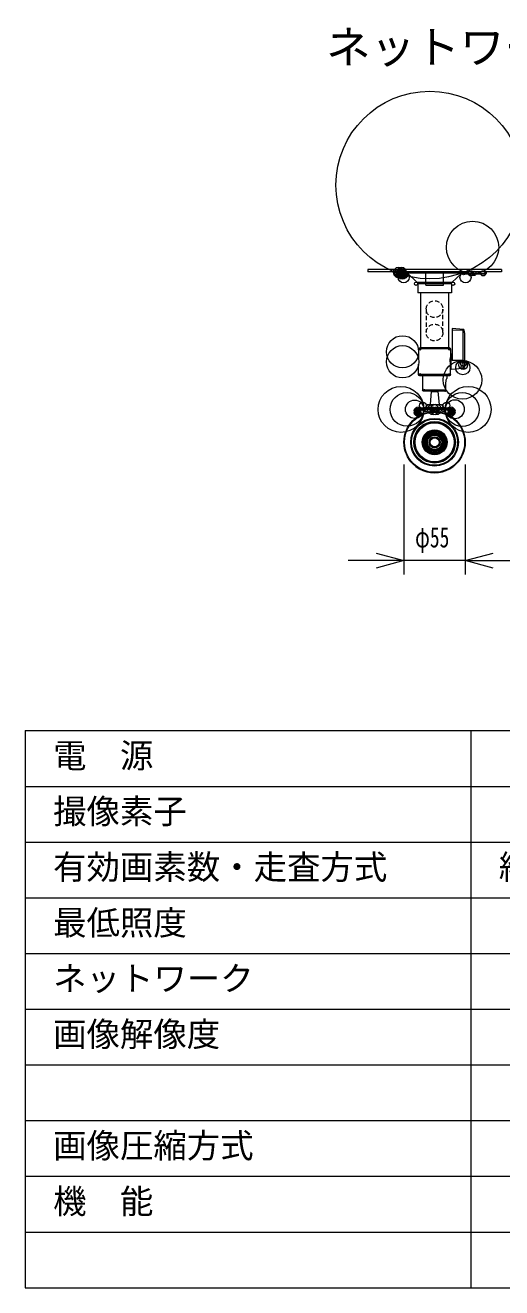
# Model space of a CAD drawing. Units: millimetres, scale not verified. Extents: x -62 to 63, y -57 to 57.
# Drawn here: x -62.5 to -19.7, y -56.5 to 56.8 of the extents above; entities that cross this region are included whole.
import ezdxf
from ezdxf.enums import TextEntityAlignment as Align

# ---------------------------------------------------------------- set-up
doc = ezdxf.new("R2010")
doc.units = ezdxf.units.MM
doc.header["$LTSCALE"] = 0.125
doc.linetypes.add('USER1', pattern=[4.7625, 3.175, -1.5875])
doc.linetypes.add('USER2', pattern=[31.75, 15.875, -3.175, 3.175, -3.175, 3.175, -3.175])
for name, color, linetype, lineweight in [('0-0_0', 7, 'Continuous', 20), ('0-2_WAKU', 1, 'Continuous', 18), ('0-4_SUNPO', 3, 'Continuous', 18), ('0-5_GAIKEI', 1, 'Continuous', 18)]:
    doc.layers.add(name, color=color, linetype=linetype, lineweight=lineweight)
doc.layers.add('0-1_MOJI1', color=7, linetype='Continuous')
doc.styles.add('ＭＳ ゴシック', font='')
doc.styles.get('ＭＳ ゴシック').set_extended_font_data('MS Gothic')

# ---------------------------------------------------------------- blocks, each defined once
blk = doc.blocks.new('_Open30')
at = {"layer": '0-0_0'}
blk.add_line((0, 0), (-1, 0), dxfattribs=at)
blk.add_lwpolyline([(-1, 0.26795), (0, 0), (-1, -0.26795)], dxfattribs=at)
blk = doc.blocks.new('D3')
at = {"layer": '0-4_SUNPO'}
for p, q in [((164.9874, 330.8808), (164.9874, 321.0133)), ((170.4874, 330.8808), (170.4874, 321.0133)), ((162.4874, 322.2633), (159.9874, 322.2633)), ((170.4874, 322.2633), (164.9874, 322.2633)), ((172.9874, 322.2633), (175.4874, 322.2633))]:
    blk.add_line(p, q, dxfattribs=at)
at = {"layer": '0-4_SUNPO', "xscale": 2.5, "yscale": 2.5}
blk.add_blockref('_Open30', (164.9874, 322.2633), dxfattribs=at)
at = {"layer": '0-4_SUNPO', "xscale": 2.5, "yscale": 2.5, "rotation": 180}
blk.add_blockref('_Open30', (170.4874, 322.2633), dxfattribs=at)
at = {"layer": '0-4_SUNPO', "color": 7, "style": 'ＭＳ ゴシック', "width": 0.7}
blk.add_text('φ55', height=1.833, dxfattribs=at).set_placement((165.9874, 322.8883), align=Align.BOTTOM_LEFT)

msp = doc.modelspace()

# ---------------------------------------------------------------- linework, layer by layer
at = {"layer": '0-2_WAKU', "color": 4}
for p, q in [((-62.4976, -6.5009), (-62.4976, -56.5009)), ((-62.4976, -6.5009), (62.5024, -6.5009)), ((-22.4976, -6.5009), (-22.4976, -56.5009)), ((-62.4976, -56.5009), (62.5024, -56.5009))]:
    msp.add_line(p, q, dxfattribs=at)
at = {"layer": '0-2_WAKU'}
for p, q in [((-62.4976, -11.5009), (62.5024, -11.5009)), ((-62.4976, -16.5009), (62.5024, -16.5009)), ((-62.4976, -21.5009), (62.5024, -21.5009)), ((-62.4976, -26.5009), (62.5024, -26.5009)), ((-62.4976, -31.5009), (62.5024, -31.5009)), ((-62.4976, -36.5009), (62.5024, -36.5009)), ((-62.4976, -41.5009), (62.5024, -41.5009)), ((-62.4976, -46.5009), (62.5024, -46.5009)), ((-62.4976, -51.5009), (62.5024, -51.5009))]:
    msp.add_line(p, q, dxfattribs=at)
at = {"layer": '0-5_GAIKEI', "color": 7}
for p, q in [((-31.7603, 34.8749), (-31.7603, 34.6749)), ((-19.7603, 34.8749), (-31.7603, 34.8749)), ((-19.7603, 34.6749), (-31.7603, 34.6749)), ((-27.3173, 33.7194), (-28.1951, 34.5402)), ((-24.2033, 33.7194), (-23.3255, 34.5402)), ((-19.7603, 34.8749), (-19.7603, 34.6749)), ((-27.2697, 33.6098), (-27.2697, 32.7749)), ((-24.2508, 33.6098), (-24.2508, 32.7749)), ((-24.2508, 32.7749), (-27.2697, 32.7749)), ((-27.0103, 32.7749), (-27.0103, 27.8499)), ((-24.5103, 32.7749), (-24.5103, 27.8499)), ((-24.1803, 29.5962), (-24.1803, 26.7243)), ((-23.174, 29.5081), (-24.1803, 29.5962)), ((-23.0803, 29.1902), (-23.0803, 26.1374)), ((-27.1978, 27.7499), (-27.1978, 27.6374)), ((-27.1978, 27.3624), (-27.1978, 26.7999)), ((-24.4228, 27.8499), (-27.0978, 27.8499)), ((-24.3228, 27.7499), (-24.3228, 26.9749)), ((-24.2803, 25.895), (-24.2803, 27.3049)), ((-27.1978, 25.4499), (-27.1978, 26.3999)), ((-24.3228, 25.4499), (-24.3228, 26.2249)), ((-24.4228, 25.3499), (-27.0978, 25.3499)), ((-26.8478, 25.3499), (-26.8478, 24.0499)), ((-24.6728, 25.3499), (-24.6728, 25.0999)), ((-23.2172, 25.988), (-24.2803, 25.895)), ((-24.8447, 23.9499), (-26.7478, 23.9499)), ((-24.7376, 24.0499), (-24.7376, 24.7299)), ((-25.7954, 22.1676), (-25.725, 22.1676)), ((-25.7177, 22.1672), (-25.725, 22.1676))]:
    msp.add_line(p, q, dxfattribs=at)
at = {"layer": '0-5_GAIKEI'}
for p, q in [((-28.8911, 34.2327), (-29.174, 34.2327)), ((-29.1032, 34.6172), (-29.1014, 34.6139)), ((-29.1014, 34.6749), (-29.1014, 34.6139)), ((-29.1014, 34.6139), (-28.8911, 34.2327)), ((-29.0903, 34.1749), (-28.3699, 34.1749)), ((-28.8221, 34.4327), (-28.9557, 34.6749)), ((-28.439, 34.3749), (-28.7384, 34.3749)), ((-28.5051, 34.6739), (-28.6382, 34.4327)), ((-28.3553, 34.4327), (-28.6382, 34.4327)), ((-28.2657, 34.5952), (-28.3553, 34.4327)), ((-28.2863, 34.2327), (-28.1434, 34.4918)), ((-23.3255, 34.5402), (-28.1951, 34.5402)), ((-21.1831, 34.4749), (-23.3952, 34.4749)), ((-23.2542, 34.5444), (-23.3208, 34.5444)), ((-22.4239, 34.5223), (-23.2584, 34.5223)), ((-23.0195, 34.6681), (-23.0666, 34.6681)), ((-22.4239, 34.6749), (-22.4239, 34.5223)), ((-21.1511, 34.6749), (-21.1624, 34.5223)), ((-21.1332, 34.5212), (-21.1624, 34.5223)), ((-21.1218, 34.6749), (-21.1332, 34.5212)), ((-24.2033, 33.7194), (-27.3173, 33.7194)), ((-24.2508, 33.6098), (-27.2697, 33.6098)), ((-23.2172, 29.4199), (-23.2172, 25.988)), ((-24.3228, 27.7499), (-27.1978, 27.7499)), ((-24.1803, 27.2962), (-24.2803, 27.3049)), ((-24.3253, 26.9649), (-24.3228, 26.9749)), ((-24.3253, 26.9649), (-24.2803, 26.9649)), ((-24.3253, 26.2349), (-24.2803, 26.2349)), ((-24.3253, 26.2349), (-24.3228, 26.2249)), ((-23.2172, 26.7092), (-24.1803, 26.7243)), ((-24.3228, 25.4499), (-27.1978, 25.4499)), ((-24.7376, 24.0499), (-26.8478, 24.0499)), ((-26.0603, 23.9425), (-26.1603, 22.7749)), ((-26.0603, 23.9425), (-26.0755, 23.9499)), ((-26.0603, 23.9425), (-25.4603, 23.9425)), ((-25.4603, 23.9425), (-25.445, 23.9499)), ((-25.4603, 23.9425), (-25.3603, 22.7749)), ((-26.3853, 22.7749), (-26.5709, 22.505)), ((-26.3853, 22.7749), (-25.1353, 22.7749)), ((-25.1353, 22.7749), (-24.9497, 22.505)), ((-27.5603, 21.9249), (-27.5603, 22.3249)), ((-23.9603, 22.3249), (-27.5603, 22.3249)), ((-26.8021, 21.9249), (-27.5603, 21.9249)), ((-27.5224, 21.9249), (-27.5224, 22.3249)), ((-24.0103, 22.3749), (-27.5103, 22.3749)), ((-26.9168, 21.8749), (-27.5103, 21.8749)), ((-27.5079, 21.9249), (-27.5079, 22.3249)), ((-27.2741, 21.9249), (-27.2741, 22.3249)), ((-27.2659, 21.9249), (-27.2659, 22.3249)), ((-27.2603, 21.8749), (-27.2603, 21.8249)), ((-27.2603, 21.8249), (-27.019, 21.8249)), ((-27.2254, 21.875), (-27.2241, 21.8749)), ((-26.7467, 21.9469), (-26.7467, 22.3249)), ((-26.718, 21.9578), (-26.718, 22.3249)), ((-26.5709, 22.505), (-24.9497, 22.505)), ((-26.1535, 22.1017), (-26.1535, 22.3249)), ((-26.1274, 22.1053), (-26.1274, 22.3249)), ((-25.3932, 22.3249), (-25.3932, 22.1053)), ((-25.3671, 22.3249), (-25.3671, 22.1017)), ((-24.8025, 21.9578), (-24.8025, 22.3249)), ((-24.7738, 21.9469), (-24.7738, 22.3249)), ((-23.9603, 21.9249), (-24.7184, 21.9249)), ((-24.0103, 21.8749), (-24.6038, 21.8749)), ((-24.5015, 21.8249), (-24.2603, 21.8249)), ((-24.2603, 21.8749), (-24.2603, 21.8249)), ((-24.2547, 21.9249), (-24.2547, 22.3249)), ((-24.2465, 21.9249), (-24.2465, 22.3249)), ((-24.0127, 21.9249), (-24.0127, 22.3249)), ((-23.9981, 21.9249), (-23.9981, 22.3249)), ((-23.9603, 21.9249), (-23.9603, 22.3249)), ((-26.6088, 19.4299), (-26.8091, 19.4299)), ((-26.6088, 19.3299), (-26.8091, 19.3299)), ((-25.9603, 20.0508), (-25.9603, 20.0768)), ((-25.9049, 20.0648), (-25.9049, 20.0836)), ((-25.6157, 20.0648), (-25.6157, 20.0836)), ((-25.5603, 20.0508), (-25.5603, 20.0768)), ((-24.9117, 19.4299), (-24.7115, 19.4299)), ((-24.9117, 19.3299), (-24.7115, 19.3299))]:
    msp.add_line(p, q, dxfattribs=at)
at = {"layer": '0-5_GAIKEI', "linetype": 'USER2'}
for p, q in [((-26.5603, 33.4739), (-26.5603, 34.6749)), ((-24.9603, 33.4739), (-24.9603, 34.6749)), ((-26.5603, 33.654), (-24.9603, 33.654)), ((-26.5603, 33.4739), (-24.9603, 33.4739))]:
    msp.add_line(p, q, dxfattribs=at)
at = {"layer": '0-5_GAIKEI', "linetype": 'USER1'}
for p, q in [((-26.5103, 31.3249), (-26.5103, 29.2249)), ((-25.0103, 29.2249), (-25.0103, 31.3249))]:
    msp.add_line(p, q, dxfattribs=at)
at = {"layer": '0-5_GAIKEI'}
for points in [[(-29.3861, 34.6172), (-29.3995, 34.6362), (-29.4169, 34.6517), (-29.4379, 34.663), (-29.4619, 34.6703), (-29.4787, 34.6731), (-29.5129, 34.6749)], [(-29.1032, 34.6172), (-29.3861, 34.6172), (-29.3842, 34.6139), (-29.174, 34.2327)], [(-29.1032, 34.6172), (-29.1146, 34.636), (-29.1367, 34.664), (-29.1443, 34.6723), (-29.1452, 34.6737), (-29.1453, 34.6742)], [(-23.2496, 34.5986), (-23.196, 34.5986), (-23.1262, 34.6255)], [(-22.2827, 34.6749), (-22.2827, 34.5223), (-21.1624, 34.5223)], [(-23.174, 29.5081), (-23.2172, 29.4199), (-24.1803, 29.435)], [(-23.0803, 29.1902), (-23.0808, 29.2206), (-23.0829, 29.2542), (-23.0874, 29.2876), (-23.0951, 29.32), (-23.1036, 29.3431), (-23.1151, 29.3647), (-23.1336, 29.3878), (-23.1449, 29.3978), (-23.1575, 29.4064), (-23.1717, 29.4135), (-23.1868, 29.4183), (-23.2093, 29.4206), (-23.2172, 29.4199)]]:
    msp.add_lwpolyline(points, dxfattribs=at)
at = {"layer": '0-5_GAIKEI', "color": 7}
for points in [[(-23.0803, 29.1902), (-23.0818, 29.2655), (-23.0865, 29.3262), (-23.0958, 29.384), (-23.1063, 29.423), (-23.1198, 29.4566), (-23.1303, 29.4751), (-23.1419, 29.49), (-23.1542, 29.5007), (-23.1672, 29.5069), (-23.174, 29.5081)], [(-24.3725, 26.5999), (-24.3693, 26.6955), (-24.3601, 26.7863), (-24.3471, 26.867), (-24.3373, 26.9148), (-24.3228, 26.9749)], [(-24.3725, 26.5999), (-24.3693, 26.5043), (-24.3601, 26.4136), (-24.3471, 26.3329), (-24.3373, 26.2851), (-24.3228, 26.2249)], [(-24.7376, 24.7299), (-24.7361, 24.7864), (-24.7315, 24.8418), (-24.7215, 24.9123), (-24.7084, 24.9764), (-24.6942, 25.0311), (-24.6728, 25.0999)], [(-24.8447, 23.9499), (-24.8195, 23.9527), (-24.7956, 23.961), (-24.7747, 23.9742), (-24.7574, 23.9919), (-24.7454, 24.0126), (-24.7387, 24.0356), (-24.7376, 24.0499)]]:
    msp.add_lwpolyline(points, dxfattribs=at)
at = {"layer": '0-5_GAIKEI'}
for centre, radius in [((-26.1942, 42.4629), 8.4165), ((-22.3533, 36.8693), 2.3481), ((-29.0067, 34.6539), 0.4298), ((-29.0661, 34.5206), 0.3466), ((-28.9319, 34.372), 0.2793), ((-29.0658, 34.2888), 0.1216), ((-29.0887, 34.2727), 0.0976), ((-29.069, 34.2852), 0.1168), ((-29.0825, 34.2692), 0.0959), ((-29.0934, 34.2437), 0.0682), ((-28.7239, 34.6539), 0.4298), ((-29.1441, 34.6736), 0.00137), ((-28.7832, 34.5206), 0.3466), ((-28.6548, 34.4539), 0.4298), ((-28.7142, 34.7206), 0.3466), ((-28.7825, 34.5121), 0.1645), ((-28.7296, 34.5775), 0.2028), ((-28.649, 34.372), 0.2793), ((-28.783, 34.2888), 0.1216), ((-28.8059, 34.2727), 0.0976), ((-28.7862, 34.2852), 0.1168), ((-28.7997, 34.2692), 0.0959), ((-28.8106, 34.2437), 0.0682), ((-28.58, 34.572), 0.2793), ((-28.7386, 34.4811), 0.1109), ((-28.7139, 34.4888), 0.1216), ((-28.7368, 34.4727), 0.0976), ((-28.7171, 34.4852), 0.1168), ((-28.7306, 34.4692), 0.0959), ((-28.7245, 34.46), 0.0854), ((-28.7415, 34.4437), 0.0682), ((-28.7197, 34.4408), 0.0656), ((-28.4996, 34.5121), 0.1645), ((-28.4467, 34.5775), 0.2028), ((-28.4306, 34.3121), 0.1645), ((-28.3777, 34.3775), 0.2028), ((-28.4558, 34.4811), 0.1109), ((-28.4416, 34.46), 0.0854), ((-28.4369, 34.4408), 0.0656), ((-28.3868, 34.2811), 0.1109), ((-28.3726, 34.26), 0.0854), ((-28.3678, 34.2408), 0.0656), ((-23.1592, 34.5005), 0.1047), ((-23.2108, 34.5247), 0.0477), ((-23.209, 34.5242), 0.0493), ((-22.9846, 34.5825), 0.0924), ((-22.5115, 34.5381), 0.2293), ((-22.3837, 34.5505), 0.0757), ((-22.2277, 34.5348), 0.1966), ((-22.3624, 34.5233), 0.0614), ((-22.3659, 34.5218), 0.0576), ((-22.3775, 34.5153), 0.0443), ((-22.3883, 34.5062), 0.0311), ((-22.3857, 34.5069), 0.0326), ((-22.3898, 34.4972), 0.0221), ((-22.3445, 34.5233), 0.0617), ((-22.3213, 34.5383), 0.0635), ((-22.3305, 34.5163), 0.0461), ((-22.3221, 34.5085), 0.0346), ((-22.3187, 34.51), 0.035), ((-22.3195, 34.5045), 0.0299), ((-22.3169, 34.4968), 0.0217), ((-21.3912, 34.5381), 0.2293), ((-21.2243, 34.5233), 0.0617), ((-21.201, 34.5383), 0.0635), ((-21.2102, 34.5163), 0.0461), ((-21.2019, 34.5085), 0.0346), ((-21.1984, 34.51), 0.035), ((-21.1831, 34.5249), 0.05), ((-21.1993, 34.5045), 0.0299), ((-21.1966, 34.4968), 0.0217), ((-27.4197, 33.6098), 0.15), ((-23.2562, 24.9794), 1.7302), ((-23.2207, 26.0709), 0.6381), ((-23.1936, 26.3073), 0.4002), ((-23.1675, 26.4555), 0.2498), ((-23.1404, 26.5681), 0.1339), ((-23.1204, 26.6249), 0.0738), ((-23.1089, 26.6526), 0.0437), ((-23.1061, 26.6755), 0.0268), ((-23.0928, 26.68), 0.0127), ((-23.0909, 26.6791), 0.0118), ((-23.0872, 26.6828), 0.00651), ((-28.7753, 22.3243), 2.0573), ((-28.2346, 22.327), 1.5166), ((-23.2809, 22.3269), 1.5216), ((-22.7452, 22.3243), 2.0573), ((-27.5466, 22.3379), 0.8285), ((-26.8181, 22.6749), 0.3), ((-25.8821, 22.3212), 0.4889), ((-25.6384, 22.3212), 0.4889), ((-24.7025, 22.6749), 0.3), ((-23.9498, 22.3373), 0.8526), ((-25.7603, 19.3799), 2.7), ((-27.4675, 22.2422), 0.1329), ((-27.4675, 22.0077), 0.1329), ((-27.5103, 22.3249), 0.05), ((-27.5103, 21.9249), 0.05), ((-27.4719, 21.9472), 0.0722), ((-27.469, 22.307), 0.068), ((-27.469, 21.9428), 0.068), ((-27.4741, 22.3253), 0.0495), ((-27.3785, 22.3187), 0.1441), ((-27.3785, 21.9312), 0.1441), ((-27.4687, 21.9244), 0.0537), ((-27.4728, 22.3255), 0.0495), ((-27.4727, 21.9244), 0.0496), ((-27.4776, 22.3265), 0.0446), ((-27.4746, 22.3309), 0.0439), ((-27.4754, 21.9152), 0.0401), ((-27.4722, 21.9125), 0.0375), ((-27.2753, 22.3177), 0.2327), ((-27.2753, 21.9322), 0.2327), ((-27.3917, 22.3229), 0.1162), ((-27.4452, 21.9234), 0.0626), ((-27.4445, 22.3265), 0.0632), ((-27.4485, 21.9219), 0.059), ((-27.4502, 22.3287), 0.0572), ((-27.4624, 21.914), 0.043), ((-27.463, 22.3363), 0.0423), ((-27.4706, 21.9056), 0.0313), ((-27.4707, 22.3444), 0.0311), ((-27.4734, 22.3469), 0.0279), ((-27.4746, 21.8962), 0.0211), ((-27.4746, 22.3537), 0.021), ((-27.2181, 22.2659), 0.1092), ((-27.2181, 21.984), 0.1092), ((-27.222, 21.9353), 0.0604), ((-27.2241, 22.3249), 0.05), ((-27.2241, 21.9249), 0.05), ((-27.087, 22.3182), 0.179), ((-27.087, 21.9316), 0.179), ((-27.2064, 22.3257), 0.0594), ((-27.2101, 22.3257), 0.0557), ((-27.2131, 21.9235), 0.0526), ((-27.2239, 22.3332), 0.0416), ((-27.2142, 21.9223), 0.0513), ((-27.2145, 22.3277), 0.0509), ((-27.222, 22.3346), 0.0408), ((-27.222, 21.9152), 0.0406), ((-27.2254, 22.3439), 0.0308), ((-27.2255, 21.9055), 0.0303), ((-26.8623, 22.3606), 0.1438), ((-26.716, 22.3355), 0.0395), ((-26.5598, 22.3211), 0.187), ((-26.6696, 22.3267), 0.077), ((-26.674, 22.3281), 0.0724), ((-26.7325, 22.3709), 0.0138), ((-26.691, 22.3342), 0.0544), ((-26.7066, 22.3435), 0.0362), ((-26.7153, 22.3517), 0.0243), ((-26.7201, 22.3606), 0.0142), ((-26.7261, 22.3724), 0.00717), ((-26.614, 22.3764), 0.1049), ((-26.1123, 22.2976), 0.0775), ((-25.9368, 22.3179), 0.2167), ((-26.092, 22.3262), 0.0613), ((-26.1063, 22.3335), 0.0453), ((-26.117, 22.343), 0.0319), ((-26.1143, 22.3418), 0.0338), ((-26.1184, 22.3514), 0.0234), ((-25.9211, 22.3266), 0.2062), ((-25.9812, 22.3328), 0.1458), ((-26.0353, 22.342), 0.0909), ((-26.0606, 22.3479), 0.065), ((-26.1131, 22.3633), 0.0123), ((-26.0816, 22.3539), 0.0432), ((-26.0992, 22.3604), 0.0244), ((-26.1089, 22.3658), 0.0133), ((-26.1164, 22.3702), 0.00469), ((-26.1156, 22.37), 0.00536), ((-26.1171, 22.3713), 0.00339), ((-25.5837, 22.3179), 0.2167), ((-25.5949, 22.3268), 0.2017), ((-25.5222, 22.3354), 0.1285), ((-25.4791, 22.3433), 0.0846), ((-25.429, 22.3261), 0.0618), ((-25.4425, 22.3527), 0.0468), ((-25.4082, 22.2976), 0.0775), ((-25.4157, 22.3325), 0.047), ((-25.4049, 22.3322), 0.0428), ((-25.422, 22.3601), 0.025), ((-25.4065, 22.3413), 0.0343), ((-25.4022, 22.3512), 0.0235), ((-25.4074, 22.3633), 0.0123), ((-25.405, 22.3686), 0.00653), ((-25.405, 22.37), 0.00536), ((-25.4035, 22.3712), 0.00347), ((-24.9608, 22.3211), 0.187), ((-24.9065, 22.3764), 0.1049), ((-24.8509, 22.3267), 0.077), ((-24.84, 22.3299), 0.0657), ((-24.8209, 22.3388), 0.0446), ((-24.8045, 22.3355), 0.0395), ((-24.8103, 22.3465), 0.0315), ((-24.8049, 22.3523), 0.0236), ((-24.8004, 22.3606), 0.0142), ((-24.6583, 22.3606), 0.1438), ((-24.788, 22.3709), 0.0138), ((-24.7946, 22.3724), 0.00704), ((-24.4336, 22.3182), 0.179), ((-24.4336, 21.9316), 0.179), ((-24.2453, 22.3177), 0.2327), ((-24.2453, 21.9322), 0.2327), ((-24.3024, 22.2659), 0.1092), ((-24.3024, 21.984), 0.1092), ((-24.3142, 21.9241), 0.0594), ((-24.3104, 21.9242), 0.0557), ((-24.3074, 22.3264), 0.0526), ((-24.2985, 22.3145), 0.0604), ((-24.3063, 22.3275), 0.0513), ((-24.306, 21.9221), 0.0509), ((-24.2965, 22.3249), 0.05), ((-24.2965, 21.9249), 0.05), ((-24.2986, 21.9153), 0.0408), ((-24.2985, 22.3347), 0.0406), ((-24.2967, 21.9166), 0.0416), ((-24.2951, 21.9059), 0.0308), ((-24.2951, 22.3444), 0.0303), ((-24.142, 22.3187), 0.1441), ((-24.142, 21.9312), 0.1441), ((-24.1288, 21.927), 0.1162), ((-24.0531, 22.2422), 0.1329), ((-24.0531, 22.0077), 0.1329), ((-24.076, 21.9234), 0.0632), ((-24.0754, 22.3265), 0.0626), ((-24.0721, 22.328), 0.059), ((-24.0704, 21.9212), 0.0572), ((-24.0487, 22.3027), 0.0722), ((-24.0516, 22.307), 0.068), ((-24.0516, 21.9428), 0.068), ((-24.0519, 22.3255), 0.0537), ((-24.0581, 22.3358), 0.043), ((-24.0576, 21.9136), 0.0423), ((-24.0478, 22.3254), 0.0496), ((-24.0478, 21.9243), 0.0495), ((-24.0464, 21.9245), 0.0495), ((-24.046, 21.919), 0.0439), ((-24.0429, 21.9234), 0.0446), ((-24.0484, 22.3374), 0.0375), ((-24.0452, 22.3347), 0.0401), ((-24.05, 22.3443), 0.0313), ((-24.0499, 21.9054), 0.0311), ((-24.0471, 21.903), 0.0279), ((-24.0459, 22.3537), 0.0211), ((-24.0459, 21.8961), 0.021), ((-24.0103, 22.3249), 0.05), ((-24.0103, 21.9249), 0.05), ((-25.7603, 19.3799), 2.14), ((-25.7603, 19.3799), 2.07), ((-25.7603, 19.3799), 1.87), ((-25.7603, 19.3799), 1.86), ((-25.7603, 19.3799), 1.82), ((-25.7603, 19.3799), 1.76), ((-25.7603, 19.3799), 1.75), ((-25.7603, 19.3799), 1.12), ((-25.7603, 19.3799), 1.05), ((-25.7603, 19.3799), 0.85), ((-25.7603, 19.3799), 0.81), ((-25.7603, 19.3799), 0.8), ((-25.7603, 19.3799), 0.73), ((-25.7603, 19.3799), 0.725), ((-25.7603, 19.3799), 0.7), ((-25.7603, 19.3799), 0.65), ((-25.7603, 19.3799), 0.5), ((-25.7603, 19.3799), 0.41)]:
    msp.add_circle(centre, radius, dxfattribs=at)
at = {"layer": '0-5_GAIKEI', "color": 7}
for centre, radius in [((-28.5365, 34.1749), 0.5), ((-22.984, 34.1749), 0.5), ((-24.1008, 33.6098), 0.15), ((-28.6348, 27.5003), 1.4436), ((-28.6348, 27.4996), 1.4436), ((-28.6343, 26.601), 1.4505), ((-28.6343, 26.5989), 1.4505), ((-27.0978, 27.7499), 0.1), ((-24.4228, 27.7499), 0.1), ((-23.2303, 26.1374), 0.15), ((-27.0978, 25.4499), 0.1), ((-24.4228, 25.4499), 0.1), ((-26.7478, 24.0499), 0.1), ((-25.7603, 19.3799), 2.75), ((-25.8713, 22.1783), 0.05), ((-25.8705, 22.1742), 0.0459), ((-25.7965, 22.1221), 0.0456), ((-25.797, 22.1276), 0.04), ((-25.7237, 22.1276), 0.04), ((-25.6489, 22.1777), 0.05)]:
    msp.add_circle(centre, radius, dxfattribs=at)
at = {"layer": '0-5_GAIKEI', "linetype": 'USER1'}
for centre in [(-25.7603, 31.3249), (-25.7603, 29.2249)]:
    msp.add_circle(centre, 0.75, dxfattribs=at)
at = {"layer": '0-5_GAIKEI'}
for centre, radius, start, end in [((-25.7603, 19.3835), 2.7354, 359.92594, 180.07406), ((-25.7671, 19.4217), 2.7185, 89.07786, 90.63277), ((-25.7603, 19.3799), 1.04, 2.75567, 177.24433), ((-25.7603, 19.3764), 2.7354, 179.92594, 0.07406), ((-25.7603, 19.3799), 1.04, 182.75567, 357.24433), ((-25.7603, 19.3799), 1.03, 177.21756, 182.78244), ((-25.7603, 19.3799), 0.99, 2.89496, 177.10504), ((-25.7603, 19.3799), 0.99, 182.89496, 357.10504), ((-25.7603, 19.3799), 0.94, 3.04909, 176.95091), ((-25.7603, 19.3799), 0.94, 183.04909, 356.95091), ((-25.7603, 19.3799), 0.93, 3.0819, 176.9181), ((-25.7603, 19.3799), 0.93, 183.0819, 356.9181), ((-25.7603, 19.3799), 1.03, 357.21756, 2.78244)]:
    msp.add_arc(centre, radius, start, end, dxfattribs=at)

# ---------------------------------------------------------------- block references
at = {"layer": '0-4_SUNPO'}
msp.add_blockref('D3', (-193.4976, -313.5009), dxfattribs=at)

# ---------------------------------------------------------------- texts
at = {"layer": '0-1_MOJI1', "style": 'ＭＳ ゴシック'}
for s, height, p in [('ネットワークカメラ（天井付型）', 2.933, (-35.4976, 52.4991)), ('電\u3000源', 2.199, (-59.9976, -10.5009)), ('撮像素子', 2.199, (-59.9976, -15.5009)), ('有効画素数・走査方式', 2.199, (-59.9976, -20.5009)), ('約１３０万画素・プログレッシブ', 2.199, (-19.9976, -20.5009)), ('最低照度', 2.199, (-59.9976, -25.5009)), ('ネットワーク', 2.199, (-59.9976, -30.5009)), ('画像解像度', 2.199, (-59.9976, -35.5009)), ('画像圧縮方式', 2.199, (-59.9976, -45.5009)), ('機\u3000能', 2.199, (-59.9976, -50.5009))]:
    msp.add_text(s, height=height, dxfattribs=at).set_placement(p, align=Align.BOTTOM_LEFT)

doc.saveas('drawing.dxf')
